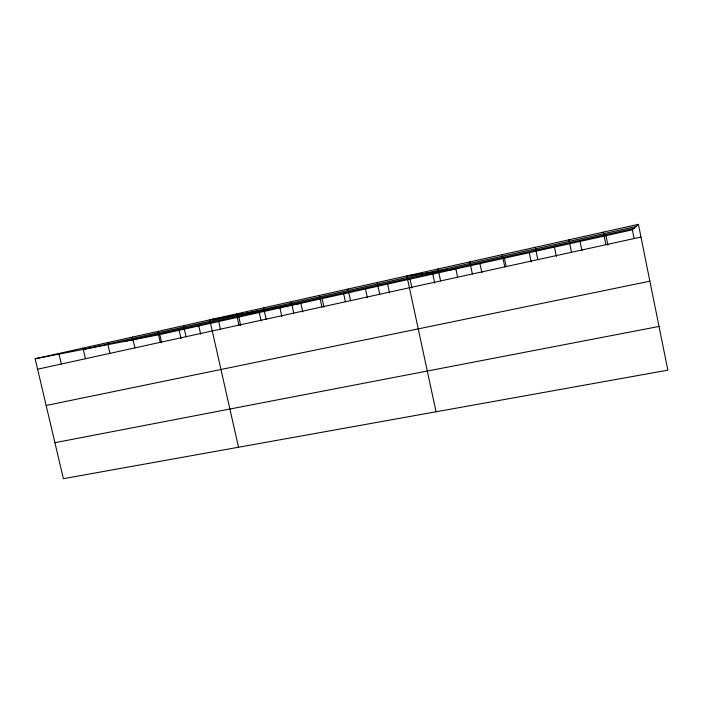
<?xml version="1.0" encoding="UTF-8"?>
<svg xmlns="http://www.w3.org/2000/svg" width="703" height="703" viewBox="0 0 703 703"><rect width="100%" height="100%" fill="white"/><g stroke="black" fill="none" stroke-linecap="round" stroke-linejoin="round"><path stroke-width="1.05" d="M35.15 358.758L159.783 334.575L632.349 229.828L638.403 224.319L667.85 370.165L63.393 478.681L35.15 358.758L638.403 224.319M83.209 349.435L636.004 226.498M125.037 341.315L633.983 228.343M37.611 369.207L640.978 237.043M46.152 405.482L649.888 281.182M54.922 442.697L659.027 326.447M82.972 348.099L85.45 358.732M58.867 353.468L61.337 364.013M107.48 342.633L109.967 353.363M132.401 337.08L134.897 347.897M179.16 330.278L181.04 338.547M159.783 334.575L161.664 342.792M157.753 331.438L160.249 342.343M238.519 447.24L209.758 319.847L300.884 303.301L302.782 311.912M198.791 325.928L200.68 334.25M183.536 325.691L186.031 336.702M238.827 317.053L240.716 325.498M236.445 313.898L238.958 325.102M218.677 321.526L220.329 328.855M263.599 307.844L266.121 319.153M259.24 312.527L261.129 321.025M291.235 301.684L293.766 313.099M279.926 307.949L281.824 316.499M322.132 298.59L324.03 307.264M319.373 295.418L321.895 306.939M365.49 288.977L367.397 297.773M348.011 289.038L350.542 300.664M343.662 293.819L345.358 301.578M387.617 284.074L389.532 292.931M377.168 282.536L379.708 294.276M410.051 279.1L411.967 288.028M436.045 411.782L406.87 275.919L455.869 268.95L457.574 276.991M438.048 268.968L440.596 280.936M432.802 274.056L434.718 283.045M479.973 263.599L481.898 272.72M469.824 261.885L472.381 273.977M504.438 258.177L506.151 266.349M502.223 254.662L504.78 266.876M554.456 247.096L556.381 256.428M535.264 247.307L537.821 259.635M529.262 252.676L531.187 261.938M580.028 241.428L581.961 250.83M568.964 239.793L571.521 252.254M605.986 235.672L607.919 245.154M603.332 232.131L605.898 244.732M632.349 229.828L634.062 238.326"/></g></svg>
